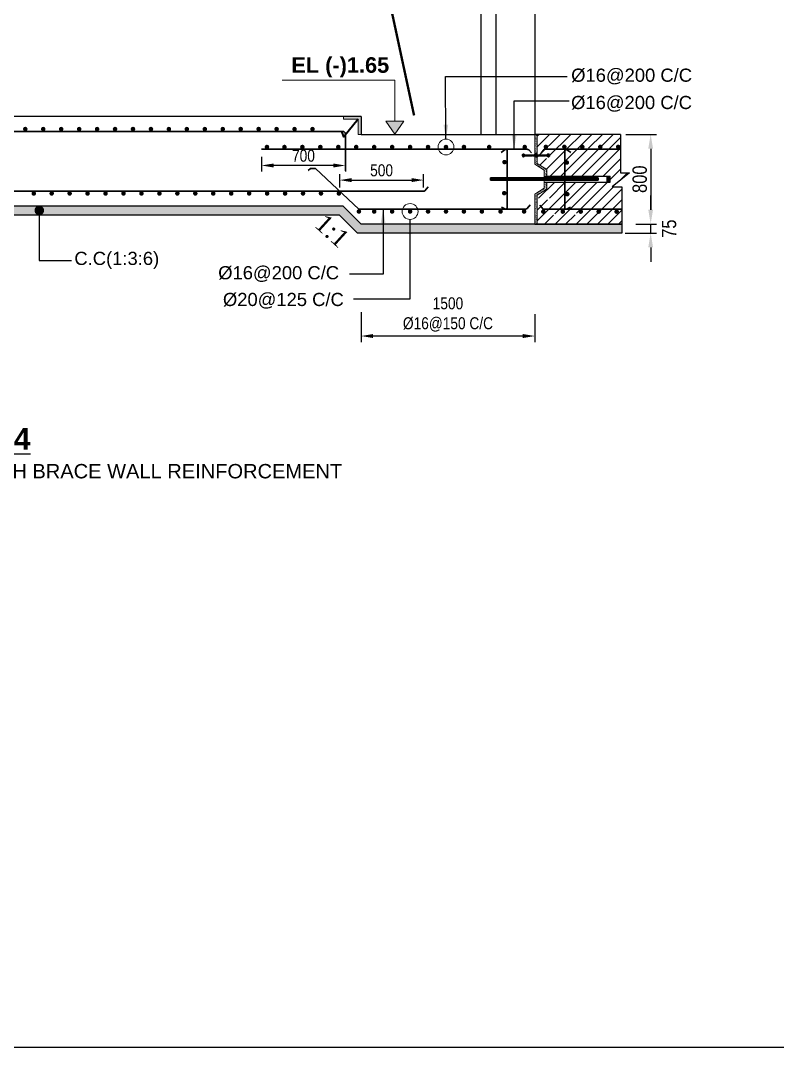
# Model space of a CAD drawing. Extents: x -119161 to 3778985, y -718511 to -30958.
# Drawn here: x 2871613 to 2877938, y -264641 to -256060 of the extents above; entities that cross this region are included whole.
import ezdxf

# ---------------------------------------------------------------- set-up
doc = ezdxf.new("R2010")
doc.units = 0
doc.header["$MEASUREMENT"] = 0
doc.linetypes.add('DASHED2', pattern=[9.525, 6.35, -3.175])
doc.layers.get('0').update_dxf_attribs({"linetype": 'CONTINUOUS'})
doc.layers.get('DEFPOINTS').update_dxf_attribs({"linetype": 'CONTINUOUS'})
for name, color, linetype, lineweight in [('Dim', 7, 'CONTINUOUS', 9), ('Grid Line_Outer', 7, 'CONTINUOUS', 5), ('line2', 3, 'CONTINUOUS', 30), ('ROD', 1, 'CONTINUOUS', 30)]:
    doc.layers.add(name, color=color, linetype=linetype, lineweight=lineweight)
for name, color, linetype in [('DOTTED', 240, 'DASHED2'), ('LINE', 7, 'CONTINUOUS'), ('REINF.', 1, 'CONTINUOUS'), ('TXT', 7, 'CONTINUOUS')]:
    doc.layers.add(name, color=color, linetype=linetype)
doc.styles.add('ARIAL', font='ARIALN.TTF')
doc.styles.add('DIM', font='isocp3.shx')
doc.styles.get("Standard").update_dxf_attribs({"font": 'times.ttf', "height": 250})
doc.dimstyles.new('dim_20', dxfattribs={"dimtxt": 40, "dimasz": 40, "dimexe": 20, "dimexo": 20, "dimgap": 15, "dimtad": 1, "dimdec": 0, "dimzin": 0, "dimdsep": 46, "dimtxsty": 'DIM', "dimcen": 150, "dimclrd": 5, "dimclre": 5, "dimclrt": 7, "dimadec": 0, "dimazin": 0, "dimtfac": 1, "dimtdec": 0, "dimtmove": 0, "dimatfit": 3, "dimfxl": 20, "dimtolj": 1, "dimtzin": 0, "dimarcsym": 0})
doc.dimstyles.new('dim_50', dxfattribs={"dimtxt": 100, "dimasz": 100, "dimexe": 50, "dimexo": 30, "dimgap": 30, "dimtad": 1, "dimdec": 0, "dimzin": 0, "dimdsep": 46, "dimtxsty": 'DIM', "dimcen": 0.09, "dimclrd": 5, "dimclre": 5, "dimclrt": 7, "dimadec": 0, "dimazin": 0, "dimtfac": 1, "dimtdec": 0, "dimtmove": 0, "dimatfit": 3, "dimfxl": 1, "dimtolj": 1, "dimtzin": 0, "dimarcsym": 1})

# ---------------------------------------------------------------- blocks, each defined once
blk = doc.blocks.new('*D52')
at = {"layer": 'DEFPOINTS', "color": 0, "lineweight": -2}
for p in [(2874459.7, -258467.5), (2875909.9, -258481.8), (2874459.7, -258695.8)]:
    blk.add_point(p, dxfattribs=at)
at = {"layer": 'Dim', "color": 5, "lineweight": -2}
for p, q in [((2874459.7, -258497.5), (2874459.7, -258745.8)), ((2875909.9, -258511.8), (2875909.9, -258745.9)), ((2875809.9, -258695.9), (2874559.7, -258695.8))]:
    blk.add_line(p, q, dxfattribs=at)
for points in [[(2874559.7, -258679.2), (2874559.7, -258712.5), (2874459.7, -258695.8)], [(2875809.9, -258679.2), (2875809.9, -258712.5), (2875909.9, -258695.9)]]:
    blk.add_solid(points, dxfattribs=at)
at = {"layer": 'Dim', "color": 7, "insert": (2875184.8, -258515.8), "char_height": 100, "attachment_point": 5, "rotation": 359.99821, "style": 'ARIAL'}
blk.add_mtext('\\A1;1500\\P%%C16@150 C/C', dxfattribs=at)
blk = doc.blocks.new('*D54')
at = {"layer": 'DEFPOINTS', "color": 0, "lineweight": -2}
for p in [(2873627.5, -257169), (2874327.5, -257169), (2873627.5, -257270.7)]:
    blk.add_point(p, dxfattribs=at)
at = {"layer": 'Dim', "color": 5, "lineweight": -2}
for p, q in [((2873627.5, -257199), (2873627.5, -257320.7)), ((2874327.5, -257199), (2874327.5, -257320.7)), ((2874227.5, -257270.7), (2873727.5, -257270.7))]:
    blk.add_line(p, q, dxfattribs=at)
for points in [[(2873727.5, -257254.1), (2873727.5, -257287.4), (2873627.5, -257270.7)], [(2874227.5, -257254.1), (2874227.5, -257287.4), (2874327.5, -257270.7)]]:
    blk.add_solid(points, dxfattribs=at)
at = {"layer": 'Dim', "color": 7, "insert": (2873977.5, -257189.7), "char_height": 100, "attachment_point": 5, "style": 'ARIAL'}
blk.add_mtext('\\A1;700', dxfattribs=at)
blk = doc.blocks.new('*D55')
at = {"layer": 'DEFPOINTS', "color": 0, "lineweight": -2}
for p in [(2876640.4, -257010.5), (2876725.5, -257760.5), (2876878.7, -257760.5)]:
    blk.add_point(p, dxfattribs=at)
at = {"layer": 'Dim', "color": 5, "lineweight": -2}
for p, q in [((2876670.4, -257010.5), (2876928.7, -257010.5)), ((2876878.7, -257130.5), (2876878.7, -257640.5)), ((2876755.5, -257760.5), (2876928.7, -257760.5))]:
    blk.add_line(p, q, dxfattribs=at)
for points in [[(2876858.7, -257130.5), (2876898.7, -257130.5), (2876878.7, -257010.5)], [(2876858.7, -257640.5), (2876898.7, -257640.5), (2876878.7, -257760.5)]]:
    blk.add_solid(points, dxfattribs=at)
at = {"layer": 'Dim', "color": 7, "insert": (2876787.4, -257385.5), "char_height": 120, "attachment_point": 5, "rotation": 90, "style": 'ARIAL'}
blk.add_mtext('\\A1;800', dxfattribs=at)
blk = doc.blocks.new('*D63')
at = {"layer": 'DEFPOINTS', "color": 0, "lineweight": -2}
for p in [(2874980.4, -257392.8), (2874280.3, -257485.5), (2874980.4, -257485.5)]:
    blk.add_point(p, dxfattribs=at)
at = {"layer": 'Dim', "color": 5, "lineweight": -2}
for p, q in [((2874280.3, -257455.5), (2874280.3, -257342.8)), ((2874980.4, -257455.5), (2874980.4, -257342.8)), ((2874380.3, -257392.8), (2874880.4, -257392.8))]:
    blk.add_line(p, q, dxfattribs=at)
for points in [[(2874380.3, -257376.1), (2874380.3, -257409.5), (2874280.3, -257392.8)], [(2874880.4, -257376.1), (2874880.4, -257409.5), (2874980.4, -257392.8)]]:
    blk.add_solid(points, dxfattribs=at)
at = {"layer": 'Dim', "color": 7, "insert": (2874630.3, -257311.7), "char_height": 100, "attachment_point": 5, "style": 'ARIAL'}
blk.add_mtext('\\A1;500', dxfattribs=at)
blk = doc.blocks.new('huk')
at = {"layer": 'Dim'}
h = blk.add_hatch(dxfattribs=at)
h.set_pattern_fill('ANSI31', color=15)
h.set_pattern_definition([(45, (-358365.36117, -19477.47705), (-0.08838834765, 0.08838834765), [])])
h.paths.add_polyline_path([(12.6, 3.5, 0.75964), (-12.6, 3.5), (-94, 3.5, 4.674984), (-94, -5.5), (-11.8, -5.5, 0.637498), (11.8, -5.5), (94, -5.5, 4.674984), (94, 3.5)])
h.paths.add_polyline_path([(-6, 0, -1), (6, 0, -1)], flags=16)
at = {"layer": 'DOTTED', "color": 8}
for points in [[(-94, 3.5), (-12.6, 3.5)], [(12.6, 3.5), (94, 3.5)], [(-94, -5.5), (-11.8, -5.5)], [(11.8, -5.5), (94, -5.5)]]:
    blk.add_lwpolyline(points, dxfattribs=at)
blk.add_circle((0, 0), 6.04, dxfattribs=at)
for centre, radius, start, end in [((-104, -1), 11, 24.14774, 335.85226), ((0, 0), 13, 15.55648, 164.44352), ((104, -1), 11, 204.14774, 155.85226), ((0, 0), 13, 204.96517, 335.03483)]:
    blk.add_arc(centre, radius, start, end, dxfattribs=at)
blk = doc.blocks.new('*D58')
at = {"layer": 'DEFPOINTS', "color": 0, "lineweight": -2}
for p in [(2876725.5, -257760.5), (2876878.7, -257760.5), (2876636.7, -257835.5)]:
    blk.add_point(p, dxfattribs=at)
at = {"layer": 'Dim', "color": 5, "lineweight": -2}
for p, q in [((2876878.7, -257640.5), (2876878.7, -257520.5)), ((2876755.5, -257760.5), (2876928.7, -257760.5)), ((2876878.7, -257835.5), (2876878.7, -257760.5)), ((2876666.7, -257835.5), (2876928.7, -257835.5)), ((2876878.7, -257955.5), (2876878.7, -258075.5))]:
    blk.add_line(p, q, dxfattribs=at)
for points in [[(2876858.7, -257640.5), (2876898.7, -257640.5), (2876878.7, -257760.5)], [(2876858.7, -257955.5), (2876898.7, -257955.5), (2876878.7, -257835.5)]]:
    blk.add_solid(points, dxfattribs=at)
at = {"layer": 'Dim', "color": 7, "insert": (2877032.8, -257798.7), "char_height": 120, "attachment_point": 5, "rotation": 90, "style": 'ARIAL'}
blk.add_mtext('\\A1;75', dxfattribs=at)

msp = doc.modelspace()

# ---------------------------------------------------------------- hatches: boundary and pattern name
at = {"layer": 'Dim'}
h = msp.add_hatch(color=15, dxfattribs=at)
h.dxf.hatch_style = 1
h.paths.add_polyline_path([(2874459.5, -256861.5), (2874459.5, -256860.5), (2874313, -256860.5), (2874313, -256884.3), (2874434.8, -256884.7), (2874434.8, -257010.5), (2874459.5, -257010.5)])
at = {"layer": 'Dim', "ltscale": 500}
h = msp.add_hatch(color=15, dxfattribs=at)
h.dxf.hatch_style = 1
h.paths.add_polyline_path([(2874741.1, -256898.6), (2874815.7, -256898.6), (2874741.1, -257009.5)])
h.paths.add_polyline_path([(2874666.6, -256898.6), (2874741.1, -256898.6), (2874741.1, -257009.5)])
at = {"layer": 'Dim'}
h = msp.add_hatch(dxfattribs=at)
h.set_pattern_fill('AR-SAND', color=8, scale=5)
h.set_pattern_definition([(37.5, (2508038.813, -288404.388), (-0.31496679, 9.63411885), [0, -7.6, 0, -8.5, 0, -8.125]), (7.5, (2508038.813, -288404.388), (8.84888353, 14.11073033), [0, -4.1, 0, -6.85, 0, -2.625]), (327.5, (2508032.663, -288404.388), (15.5707093, 0.02829527), [0, -2.5, 0, -9, 0, -11.75]), (317.5, (2508032.663, -288404.388), (15.030633, 4.38837782), [0, -1.25, 0, -5.9, 0, -6.75])])
edge = h.paths.add_edge_path()
edge.add_arc((2875921, -257284.8), 34.2, 435.04463, 469.09508, ccw=False)
edge.add_line((2875929.9, -257251.8), (2875929.9, -257010.5))
edge.add_line((2875929.9, -257010.5), (2875909.9, -257010.5))
edge.add_line((2875909.9, -257010.5), (2875909.9, -257252.5))
edge = h.paths.add_edge_path()
edge.add_line((2875909.9, -257260.5), (2875989.9, -257310.5))
edge.add_line((2875989.9, -257310.5), (2875990, -257358.7))
edge.add_line((2875990, -257358.7), (2876009.9, -257358.8))
edge.add_line((2876009.9, -257358.8), (2876009.9, -257303.4))
edge.add_line((2876009.9, -257303.4), (2875952.6, -257267.6))
edge.add_line((2875952.6, -257267.6), (2875929.9, -257253.4))
edge.add_arc((2875921.6, -257277.6), 25.5, 431.2064, 460.48118)
edge.add_line((2875917, -257252.5), (2875909.9, -257260.5))
h = msp.add_hatch(dxfattribs=at)
h.set_pattern_fill('ANSI31', color=8, scale=500)
h.set_pattern_definition([(45, (2472421.266, -265527.49), (-44.194174, 44.194174), [])])
edge = h.paths.add_edge_path(flags=16)
edge.add_arc((2876069.3, -257677.3), 9.38, 0, 360)
edge = h.paths.add_edge_path(flags=16)
edge.add_arc((2876254.9, -257677.3), 9.38, 0, 360)
edge = h.paths.add_edge_path()
edge.add_line((2875929.9, -257223.1), (2875929.9, -257216.5))
edge.add_arc((2875920, -257208), 13, 319.32839, 335.03483)
edge.add_line((2875931.8, -257213.5), (2876013.9, -257213.5))
edge.add_arc((2876024, -257209), 11, 204.14774, 515.85226)
edge.add_line((2876013.9, -257204.5), (2875932.5, -257204.5))
edge.add_arc((2875920, -257208), 13, 15.55648, 40.67161)
edge.add_line((2875929.9, -257199.5), (2875929.9, -257010.5))
edge.add_line((2875929.9, -257010.5), (2876358, -257010.5))
edge.add_line((2876358, -257010.5), (2876358, -257127.2))
edge.add_arc((2876359, -257136.5), 9.38, 96.14842, 180)
edge.add_arc((2876359, -257136.5), 9.38, 180, 263.85158)
edge.add_line((2876358, -257145.9), (2876358, -257359.2))
edge.add_line((2876358, -257359.2), (2876009.9, -257358.8))
edge.add_line((2876009.9, -257358.8), (2876009.9, -257303.4))
edge.add_line((2876009.9, -257303.4), (2875929.9, -257253.4))
edge.add_line((2875929.9, -257253.4), (2875929.9, -257223.1))
edge = h.paths.add_edge_path(flags=16)
edge.add_arc((2876173.5, -257136.5), 9.38, 0, 360)
edge = h.paths.add_edge_path(flags=16)
edge.add_arc((2876404.9, -257677.3), 9.38, 0, 360)
edge = h.paths.add_edge_path(flags=16)
edge.add_arc((2876554.9, -257677.3), 9.38, 0, 360)
edge = h.paths.add_edge_path()
edge.add_line((2876358, -257010.5), (2876625.8, -257010.5))
edge.add_line((2876625.8, -257010.5), (2876625.8, -257156.6))
edge.add_line((2876625.8, -257156.6), (2876358, -257156.6))
edge.add_line((2876358, -257156.6), (2876358, -257145.9))
edge.add_arc((2876359, -257136.5), 9.38, 263.85158, 360)
edge.add_arc((2876359, -257136.5), 9.38, 0, 96.14842)
edge.add_line((2876358, -257127.2), (2876358, -257010.5))
edge = h.paths.add_edge_path(flags=16)
edge.add_arc((2876509, -257136.5), 9.38, 0, 360)
edge = h.paths.add_edge_path()
edge.add_line((2875929.9, -257760.5), (2876358, -257760.5))
edge.add_line((2876358, -257760.5), (2876358, -257409.5))
edge.add_line((2876358, -257409.5), (2876009.9, -257409.5))
edge.add_line((2876009.9, -257409.5), (2876009.9, -257467.7))
edge.add_line((2876009.9, -257467.7), (2875929.9, -257517.7))
edge.add_line((2875929.9, -257517.7), (2875929.9, -257541.9))
edge.add_arc((2875920, -257550.4), 13, 24.96517, 40.67161, ccw=False)
edge.add_line((2875931.8, -257544.9), (2876013.9, -257544.9))
edge.add_arc((2876024, -257549.4), 11, -155.85226, 155.85226, ccw=False)
edge.add_line((2876013.9, -257553.9), (2875932.5, -257553.9))
edge.add_arc((2875920, -257550.4), 13, 319.32839, 344.44352, ccw=False)
edge.add_line((2875929.9, -257558.9), (2875929.9, -257760.5))
h.paths.add_polyline_path([(2876636.7, -257760.5), (2876636.7, -257656.6), (2876358, -257656.6), (2876358, -257760.5)])
h.paths.add_polyline_path([(2876636.7, -257656.6), (2876636.7, -257449.3), (2876556, -257449.3), (2876701.9, -257331.7), (2876625.8, -257331.7), (2876625.8, -257156.6), (2876358, -257156.6), (2876358, -257359.2), (2876539.9, -257359.5), (2876539.8, -257409.5), (2876358, -257409.5), (2876358, -257656.6)])
h = msp.add_hatch(dxfattribs=at)
h.set_pattern_fill('ANSI31', color=15)
h.set_pattern_definition([(45, (2508038.81276, -288325.62735), (-0.08838834765, 0.08838834765), [])])
h.paths.add_polyline_path([(2876439.5, -257374.3), (2875540, -257374.3), (2875540, -257394.3), (2876439.5, -257394.3)])
h = msp.add_hatch(dxfattribs=at)
h.set_pattern_fill('AR-SAND', color=8, scale=5)
h.set_pattern_definition([(37.5, (2520180.085, -276608.773), (-0.31496679, 9.63411885), [0, -7.6, 0, -8.5, 0, -8.125]), (7.5, (2520180.085, -276608.773), (8.84888353, 14.11073033), [0, -4.1, 0, -6.85, 0, -2.625]), (327.5, (2520173.935, -276608.773), (15.5707093, 0.02829527), [0, -2.5, 0, -9, 0, -11.75]), (317.5, (2520173.935, -276608.773), (15.030633, 4.3883778), [0, -1.25, 0, -5.9, 0, -6.75])])
h.paths.add_polyline_path([(2875929.9, -257760.5), (2875919.9, -257760.6), (2875909.9, -257760.6), (2875909.9, -257510.6), (2875989.9, -257460.6), (2875989.9, -257409.5), (2876009.9, -257409.5), (2876009.9, -257467.7), (2875929.9, -257517.7)])
h = msp.add_hatch(dxfattribs=at)
h.set_pattern_fill('ANSI31', color=15)
h.set_pattern_definition([(45, (2005153.07836, -288325.62735), (-0.088388347648, 0.088388347648), [])])
h.paths.add_polyline_path([(2876539.9, -257359.5), (2876514.4, -257359.4), (2876514.3, -257409.5), (2876539.8, -257409.5)])
h = msp.add_hatch(dxfattribs=at)
h.set_pattern_fill('AR-CONC', color=2, scale=20)
h.set_pattern_definition([(50, (2474532.8, -265456.3), (143.452037, -12.550427), [15, -165]), (355, (2474532.8, -265456.3), (-27.750267, 150.438427), [12, -132]), (100.451444, (2474544.75, -265457.34), (115.70177, 137.888), [12.74804, -140.22842]), (46.1842, (2474532.8, -265416.3), (213.44827, -33.10386), [22.5, -247.5]), (96.635635, (2474550.59, -265419.06), (186.93239, 194.82372), [19.12207, -210.34275]), (351.184164, (2474532.8, -265416.3), (186.93239, 194.82372), [18, -198]), (21, (2474552.8, -265426.3), (119.38141, -80.523778), [15, -165]), (326, (2474552.8, -265426.3), (48.663066, 145.03001), [12, -132]), (71.451445, (2474562.75, -265433.01), (168.044475, 64.50623), [12.74804, -140.22842]), (37.5, (2474532.8, -265456.3), (2.431971, 66.578771), [0, -130.4, 0, -134, 0, -132.5]), (7.5, (2474532.8, -265456.3), (52.613907, 78.882342), [0, -76.4, 0, -127.4, 0, -50.5]), (327.5, (2474488.2, -265456.3), (106.764487, -4.510974), [0, -50, 0, -156, 0, -207]), (317.5, (2474468.2, -265456.3), (116.637234, 20.020996), [0, -65, 0, -103.6, 0, -147])])
h.paths.add_polyline_path([(2864982.3, -257610.5), (2864982.3, -257685.5), (2874278.5, -257685.5), (2874428.5, -257835.5), (2876636.7, -257835.5), (2876636.7, -257760.5), (2874459.5, -257760.5), (2874309.5, -257610.5)])

# ---------------------------------------------------------------- linework, layer by layer
for p, q in [((2875989.9, -257358.7), (2876539.9, -257359.5)), ((2875989.9, -257409.5), (2876539.8, -257409.5))]:
    msp.add_line(p, q)
for points in [[(2876514.3, -257409.5), (2876514.4, -257359.5)], [(2876539.8, -257409.5), (2876539.9, -257359.5)]]:
    msp.add_lwpolyline(points)
at = {"layer": 'Dim', "color": 13, "lineweight": 18, "ltscale": 50, "const_width": 20}
msp.add_lwpolyline([(2874459.6, -254794.6), (2874901.6, -256852.1)], dxfattribs=at)
at = {"layer": 'Dim', "ltscale": 500}
for points in [[(2874741.1, -256900.8), (2874741.1, -256557.4), (2873799.8, -256557.4)], [(2874741.1, -257009.5), (2874666.6, -256900.8), (2874815.7, -256900.8), (2874741.1, -257009.5)]]:
    msp.add_lwpolyline(points, dxfattribs=at)
at = {"layer": 'Dim', "ltscale": 50}
for centre in [(2875168.4, -257116.5), (2874868.4, -257655.3)]:
    msp.add_circle(centre, 66.2, dxfattribs=at)
at = {"layer": 'Grid Line_Outer', "color": 1, "ltscale": 2}
msp.add_line((2874313, -256860.5), (2874313, -256884.3), dxfattribs=at)
at = {"layer": 'Grid Line_Outer', "color": 1, "lineweight": 35, "ltscale": 2}
msp.add_lwpolyline([(2874434.8, -256884.7), (2874314.6, -257030.2), (2874299.5, -256992.6)], dxfattribs=at)
at = {"layer": 'Grid Line_Outer', "color": 1, "ltscale": 2}
msp.add_lwpolyline([(2874313, -256860.5), (2874459.5, -256860.5), (2874459.5, -257010.5), (2874434.8, -257010.5), (2874434.8, -256884.7), (2874313, -256884.3)], dxfattribs=at)
at = {"layer": 'LINE', "ltscale": 500}
for p, q in [((2874459.5, -256860.5), (2867809.5, -256860.5)), ((2874459.5, -257010.5), (2875909.9, -257010.5))]:
    msp.add_line(p, q, dxfattribs=at)
at = {"layer": 'LINE'}
msp.add_lwpolyline([(2886943.2, -264640.9), (2863573.2, -264640.9), (2863573.2, -248114.9), (2886943.2, -248114.9)], close=True, dxfattribs=at)
at = {"layer": 'LINE', "ltscale": 500}
for points in [[(2875458.7, -250611.5), (2875458.8, -257010.5)], [(2875583.7, -250610.5), (2875583.8, -257010.5)], [(2875909.9, -251660.4), (2875909.9, -257010.5)], [(2874459.5, -256861.5), (2874459.5, -257010.5)], [(2876625.8, -257010.5), (2875929.9, -257010.5)], [(2876625.8, -257010.5), (2875929.9, -257010.5)], [(2876636.7, -257760.5), (2874459.5, -257760.5), (2874309.5, -257610.5), (2865709.1, -257610.5)], [(2876636.7, -257835.5), (2874428.5, -257835.5), (2874278.5, -257685.5), (2864982.3, -257685.5)], [(2875929.9, -257760.5), (2876636.7, -257760.5)]]:
    msp.add_lwpolyline(points, dxfattribs=at)
at = {"layer": 'LINE', "lineweight": 15}
for points in [[(2875909.9, -257010.5), (2875909.9, -257200.8)], [(2875929.9, -257010.5), (2875929.9, -257200.6)], [(2875909.9, -257200.8), (2875909.9, -257260.5), (2875989.9, -257310.5), (2875989.9, -257374.3)], [(2875929.9, -257200.6), (2875929.9, -257253.4), (2876009.9, -257303.4), (2876009.9, -257358.8)], [(2875989.9, -257394.3), (2875989.9, -257460.6), (2875909.9, -257510.6), (2875909.9, -257760.6)], [(2876009.9, -257409.5), (2876009.9, -257467.7), (2875929.9, -257517.7), (2875929.9, -257760.6)]]:
    msp.add_lwpolyline(points, dxfattribs=at)
at = {"layer": 'LINE', "color": 5, "ltscale": 500}
msp.add_lwpolyline([(2876625.8, -257010.5), (2876625.8, -257331.7), (2876701.9, -257331.7), (2876556, -257449.3), (2876636.7, -257449.3), (2876636.7, -257835.5)], dxfattribs=at)
at = {"layer": 'line2', "color": 3}
msp.add_line((2875909.9, -257010.5), (2875929.9, -257010.5), dxfattribs=at)
msp.add_line((2875909.9, -257010.5), (2875929.9, -257010.5), dxfattribs=at)
at = {"layer": 'line2', "color": 2}
msp.add_line((2875540, -257394.3), (2875540, -257374.3), dxfattribs=at)
at = {"layer": 'line2', "color": 1}
msp.add_lwpolyline([(2875909.9, -257193.8), (2875914.1, -257197.2), (2875920, -257198.6), (2875926.3, -257196.9), (2875929.9, -257194)], dxfattribs=at)
at = {"layer": 'line2', "color": 2}
for points in [[(2876439.5, -257374.3), (2875540, -257374.3)], [(2876439.5, -257394.3), (2875540, -257394.3)], [(2876439.5, -257374.3), (2876439.5, -257394.3)]]:
    msp.add_lwpolyline(points, dxfattribs=at)
at = {"layer": 'line2', "color": 3}
msp.add_lwpolyline([(2875909.9, -257760.5), (2875929.9, -257760.5)], dxfattribs=at)
msp.add_lwpolyline([(2875909.9, -257760.5), (2875929.9, -257760.5)], dxfattribs=at)
at = {"layer": 'REINF.', "ltscale": 50, "const_width": 18.8}
for points in [[(2871662.4, -256966.4, -1), (2871643.7, -256966.4, -1)], [(2871812.4, -256966.4, -1), (2871793.7, -256966.4, -1)], [(2871943.7, -256966.4, 1), (2871962.4, -256966.4, 1)], [(2872112.4, -256966.4, -1), (2872093.7, -256966.4, -1)], [(2872262.4, -256966.4, -1), (2872243.7, -256966.4, -1)], [(2872393.7, -256966.4, 1), (2872412.4, -256966.4, 1)], [(2872543.7, -256966.4, 1), (2872562.4, -256966.4, 1)], [(2872693.7, -256966.4, 1), (2872712.4, -256966.4, 1)], [(2872862.4, -256966.4, -1), (2872843.7, -256966.4, -1)], [(2872993.7, -256966.4, 1), (2873012.4, -256966.4, 1)], [(2873143.7, -256966.4, 1), (2873162.4, -256966.4, 1)], [(2873312.4, -256966.4, -1), (2873293.7, -256966.4, -1)], [(2873462.4, -256966.4, -1), (2873443.7, -256966.4, -1)], [(2873612.4, -256966.4, -1), (2873593.7, -256966.4, -1)], [(2873743.7, -256966.4, 1), (2873762.4, -256966.4, 1)], [(2873893.7, -256966.4, 1), (2873912.4, -256966.4, 1)], [(2874062.4, -256966.4, -1), (2874043.7, -256966.4, -1)], [(2873681.7, -257116.5, -1), (2873663, -257116.5, -1)], [(2873827.7, -257116.5, -1), (2873809, -257116.5, -1)], [(2873959, -257116.5, 1), (2873977.7, -257116.5, 1)], [(2874109, -257116.5, 1), (2874127.7, -257116.5, 1)], [(2874277.7, -257116.5, -1), (2874259, -257116.5, -1)], [(2874427.7, -257116.5, -1), (2874409, -257116.5, -1)], [(2874577.7, -257116.5, -1), (2874559, -257116.5, -1)], [(2874709, -257116.5, 1), (2874727.7, -257116.5, 1)], [(2874859, -257116.5, 1), (2874877.7, -257116.5, 1)], [(2875027.7, -257116.5, -1), (2875009, -257116.5, -1)], [(2875159, -257116.5, 1), (2875177.7, -257116.5, 1)], [(2875309, -257116.5, 1), (2875327.7, -257116.5, 1)], [(2875538.7, -257116.5, -1), (2875520, -257116.5, -1)], [(2875835.7, -257116.5, -1), (2875817, -257116.5, -1)], [(2876012.7, -257115.4, -1), (2875993.9, -257115.4, -1)], [(2876167, -257115.4, -1), (2876148.2, -257115.4, -1)], [(2876298.2, -257115.4, 1), (2876317, -257115.4, 1)], [(2876448.2, -257115.4, 1), (2876467, -257115.4, 1)], [(2876617, -257115.4, -1), (2876598.2, -257115.4, -1)], [(2875666.7, -257242.5, -1), (2875648, -257242.5, -1)], [(2876187.3, -257246.5, -1), (2876168.5, -257246.5, -1)], [(2871733.1, -257504.6, -1), (2871714.4, -257504.6, -1)], [(2871883.1, -257504.6, -1), (2871864.4, -257504.6, -1)], [(2872014.4, -257504.6, 1), (2872033.1, -257504.6, 1)], [(2872183.1, -257504.6, -1), (2872164.4, -257504.6, -1)], [(2872333.1, -257504.6, -1), (2872314.4, -257504.6, -1)], [(2872464.4, -257504.6, 1), (2872483.1, -257504.6, 1)], [(2872633.1, -257504.6, -1), (2872614.4, -257504.6, -1)], [(2872783.1, -257504.6, -1), (2872764.4, -257504.6, -1)], [(2872914.4, -257504.6, 1), (2872933.1, -257504.6, 1)], [(2873064.4, -257504.6, 1), (2873083.1, -257504.6, 1)], [(2873214.4, -257504.6, 1), (2873233.1, -257504.6, 1)], [(2873383.1, -257504.6, -1), (2873364.4, -257504.6, -1)], [(2873514.4, -257504.6, 1), (2873533.1, -257504.6, 1)], [(2873664.4, -257504.6, 1), (2873683.1, -257504.6, 1)], [(2873833.1, -257504.6, -1), (2873814.4, -257504.6, -1)], [(2873983.1, -257504.6, -1), (2873964.4, -257504.6, -1)], [(2874133.1, -257504.6, -1), (2874114.4, -257504.6, -1)], [(2874264.4, -257504.6, 1), (2874283.1, -257504.6, 1)], [(2875664.7, -257502.3, -1), (2875646, -257502.3, -1)], [(2876191.3, -257510.3, -1), (2876172.5, -257510.3, -1)], [(2874450.4, -257655.3, -1), (2874431.6, -257655.3, -1)], [(2874577.7, -257655.3, -1), (2874559, -257655.3, -1)], [(2874709, -257655.3, 1), (2874727.7, -257655.3, 1)], [(2874859, -257655.3, 1), (2874877.7, -257655.3, 1)], [(2875027.7, -257655.3, -1), (2875009, -257655.3, -1)], [(2875159, -257655.3, 1), (2875177.7, -257655.3, 1)], [(2875309, -257655.3, 1), (2875327.7, -257655.3, 1)], [(2875459, -257655.3, 1), (2875477.7, -257655.3, 1)], [(2875615.4, -257655.3, 1), (2875634.1, -257655.3, 1)], [(2875830.2, -257655.3, -1), (2875811.4, -257655.3, -1)], [(2875990.6, -257656.2, -1), (2875971.9, -257656.2, -1)], [(2876134.9, -257656.2, 1), (2876153.7, -257656.2, 1)], [(2876284.9, -257656.2, 1), (2876303.7, -257656.2, 1)], [(2876434.9, -257656.2, 1), (2876453.7, -257656.2, 1)], [(2876584.9, -257656.2, 1), (2876603.7, -257656.2, 1)]]:
    msp.add_lwpolyline(points, format="xyb", close=True, dxfattribs=at)
at = {"layer": 'ROD'}
for points in [[(2866159.4, -256985.4), (2874307.5, -256985.4)], [(2873627.5, -257135.5), (2875845.9, -257135.5)], [(2875431, -257135.5), (2875845.9, -257135.5)], [(2875963.4, -257168.2), (2875988.8, -257135.5), (2876625.8, -257135.5)], [(2874017.2, -257313.5), (2874035.7, -257296.3), (2874078.1, -257296.3), (2874440.6, -257635.5)], [(2875952.5, -257601.3), (2875981.2, -257635.5), (2876636.7, -257635.5)]]:
    msp.add_lwpolyline(points, dxfattribs=at)
for points in [[(2874307.5, -256985.4), (2874307.5, -256985.4, -0.414214), (2874327.5, -257005.4), (2874327.5, -257315.4)], [(2875679.4, -257625.6), (2875679.4, -257145.4, 0.61061), (2875663.6, -257137.3), (2875628.7, -257162.3)], [(2875881.9, -257166.3), (2875859.5, -257140.9, 0.189535), (2875845.9, -257135.5)], [(2876160.6, -257625.6), (2876160.6, -257145.4, -0.61061), (2876176.4, -257137.3), (2876211.3, -257162.3)], [(2875018.9, -257450.1), (2874992.7, -257481.2, -0.167956), (2874980.4, -257485.5), (2874290.6, -257485.5), (2865779.5, -257485.5, -0.236855), (2865763.5, -257477.5), (2865745.3, -257453)], [(2875871.9, -257599.2), (2875848, -257629, -0.210869), (2875833.2, -257635.5), (2874440.6, -257635.5)], [(2875679.4, -257625.6, -0.559173), (2875664.9, -257634.5), (2875632.4, -257618.1)], [(2876160.6, -257625.6, 0.559173), (2876175.1, -257634.5), (2876207.5, -257618.1)]]:
    msp.add_lwpolyline(points, format="xyb", dxfattribs=at)

# ---------------------------------------------------------------- block references
at = {"layer": 'line2', "color": 1}
msp.add_blockref('huk', (2875920, -257185.5), dxfattribs=at)

# ---------------------------------------------------------------- texts
at = {"layer": 'Dim', "color": 7}
msp.add_text('1:1', height=150, rotation=317.80628, dxfattribs=at).set_placement((2874060.1, -257774.5))
at = {"layer": 'Dim', "color": 7, "char_height": 110, "attachment_point": 4}
for s, insert, width in [('{\\fArial|b0|i0|c0|p34;%%C16@200 C/C}', (2876214.5, -256527.1), 1757.815), ('{\\fArial|b0|i0|c0|p34;%%C16@200 C/C}', (2876213.8, -256755.4), 1536.856), ('{\\fArial|b0|i0|c0|p34;C.C\\C0;(1:3:6)}', (2872063.2, -258063.7), 1573.568), ('{\\fArial|b0|i0|c0|p34;%%C16@200 C/C}', (2873265.1, -258177.9), 1187.83), ('{\\fArial|b0|i0|c0|p34;%%C20@125 C/C}', (2873304.5, -258401.3), 1134.935)]:
    msp.add_mtext(s, dxfattribs=dict(at, insert=insert, width=width))
at = {"layer": 'TXT', "color": 0, "insert": (2874285.1, -256450.7), "char_height": 130, "width": 1034.81, "attachment_point": 5, "style": 'ARIAL'}
msp.add_mtext('{\\fArial|b1|i0|c0|p34;\\C6;EL (-)1.65}', dxfattribs=at)
at = {"layer": 'TXT', "color": 0, "insert": (2866371.9, -259676), "char_height": 40.095, "width": 9083.788, "attachment_point": 4}
msp.add_mtext('\\pi3774;{\\fArial|b1|i0|c0|p34;\\H4.489x;\\L\\C6;SECTION 4-4\\H0.8333x; \\P\\pi1169;\\fArial|b0|i0|c0|p34;\\H0.8x;\\l\\C7;LONGITUDINAL SECTION OF BARREL FLOOR WITH BRACE WALL REINFORCEMENT}', dxfattribs=at)

# ---------------------------------------------------------------- dimensions: what is measured, and where the dimension line sits
at = {"layer": 'Dim'}
dim = msp.add_linear_dim(base=(2876878.7, -257760.5), p1=(2876640.4, -257010.5), p2=(2876725.5, -257760.5), angle=90, text='800', dimstyle='dim_50', override={"dimtxt": 120, "dimasz": 120, "dimtxsty": 'ARIAL', "dimtmove": 1}, dxfattribs=at)
dim.commit()
dim.dimension.update_dxf_attribs({"geometry": '*D55', "text_midpoint": (2876787.4, -257385.5)})
dim = msp.add_linear_dim(base=(2873627.5, -257270.7), p1=(2874327.5, -257169), p2=(2873627.5, -257169), dimstyle='dim_50', override={"dimtxt": 100, "dimtxsty": 'ARIAL', "dimtmove": 1}, dxfattribs=at)
dim.commit()
dim.dimension.update_dxf_attribs({"geometry": '*D54', "text_midpoint": (2873977.5, -257189.7)})
dim = msp.add_linear_dim(base=(2874980.4, -257392.8), p1=(2874280.3, -257485.5), p2=(2874980.4, -257485.5), text='500', dimstyle='dim_50', override={"dimtxt": 100, "dimasz": 100, "dimtxsty": 'ARIAL', "dimtmove": 1}, dxfattribs=at)
dim.commit()
dim.dimension.update_dxf_attribs({"geometry": '*D63', "text_midpoint": (2874630.3, -257311.7)})
dim = msp.add_linear_dim(base=(2876878.7, -257760.5), p1=(2876636.7, -257835.5), p2=(2876725.5, -257760.5), angle=270, dimstyle='dim_50', override={"dimtxt": 120, "dimasz": 120, "dimtxsty": 'ARIAL', "dimtmove": 2}, dxfattribs=at)
dim.commit()
dim.dimension.update_dxf_attribs({"geometry": '*D58', "text_midpoint": (2877032.8, -257798.7), "dimtype": 160})
dim = msp.add_linear_dim(base=(2874459.7, -258695.8), p1=(2875909.9, -258481.8), p2=(2874459.7, -258467.5), angle=179.99821, text='1500\\X%%C16@150 C/C', dimstyle='dim_50', override={"dimtxsty": 'ARIAL', "dimtmove": 1}, dxfattribs=at)
dim.commit()
dim.dimension.update_dxf_attribs({"geometry": '*D52', "text_midpoint": (2875184.8, -258695.9), "dimtype": 160})

# ---------------------------------------------------------------- leaders
at = {"layer": 'Dim', "ltscale": 50}
for points, override in [([(2875168.2, -257050.2), (2875164.3, -256527.5), (2876181, -256527.5)], {"dimasz": 120, "dimgap": 15, "dimtad": 0}), ([(2875737.8, -257135.5), (2875737.8, -256730.9), (2876197.9, -256730.9)], {"dimasz": 120, "dimtad": 0}), ([(2871770.1, -257646.3), (2871770.1, -258063.7), (2872039.4, -258063.7)], {"dimasz": 80, "dimgap": 15, "dimtad": 0, "dimldrblk": 'Dot'}), ([(2874642.8, -257631.8), (2874642.8, -258178.1), (2874361.5, -258178.1)], {"dimasz": 120, "dimgap": 15, "dimtad": 0}), ([(2874866.4, -257723.7), (2874866.4, -258387.3), (2874394.8, -258387.3)], {"dimasz": 120, "dimgap": 15, "dimtad": 0})]:
    msp.add_leader(points, dimstyle='dim_20', override=override, dxfattribs=at)

doc.saveas('drawing.dxf')
